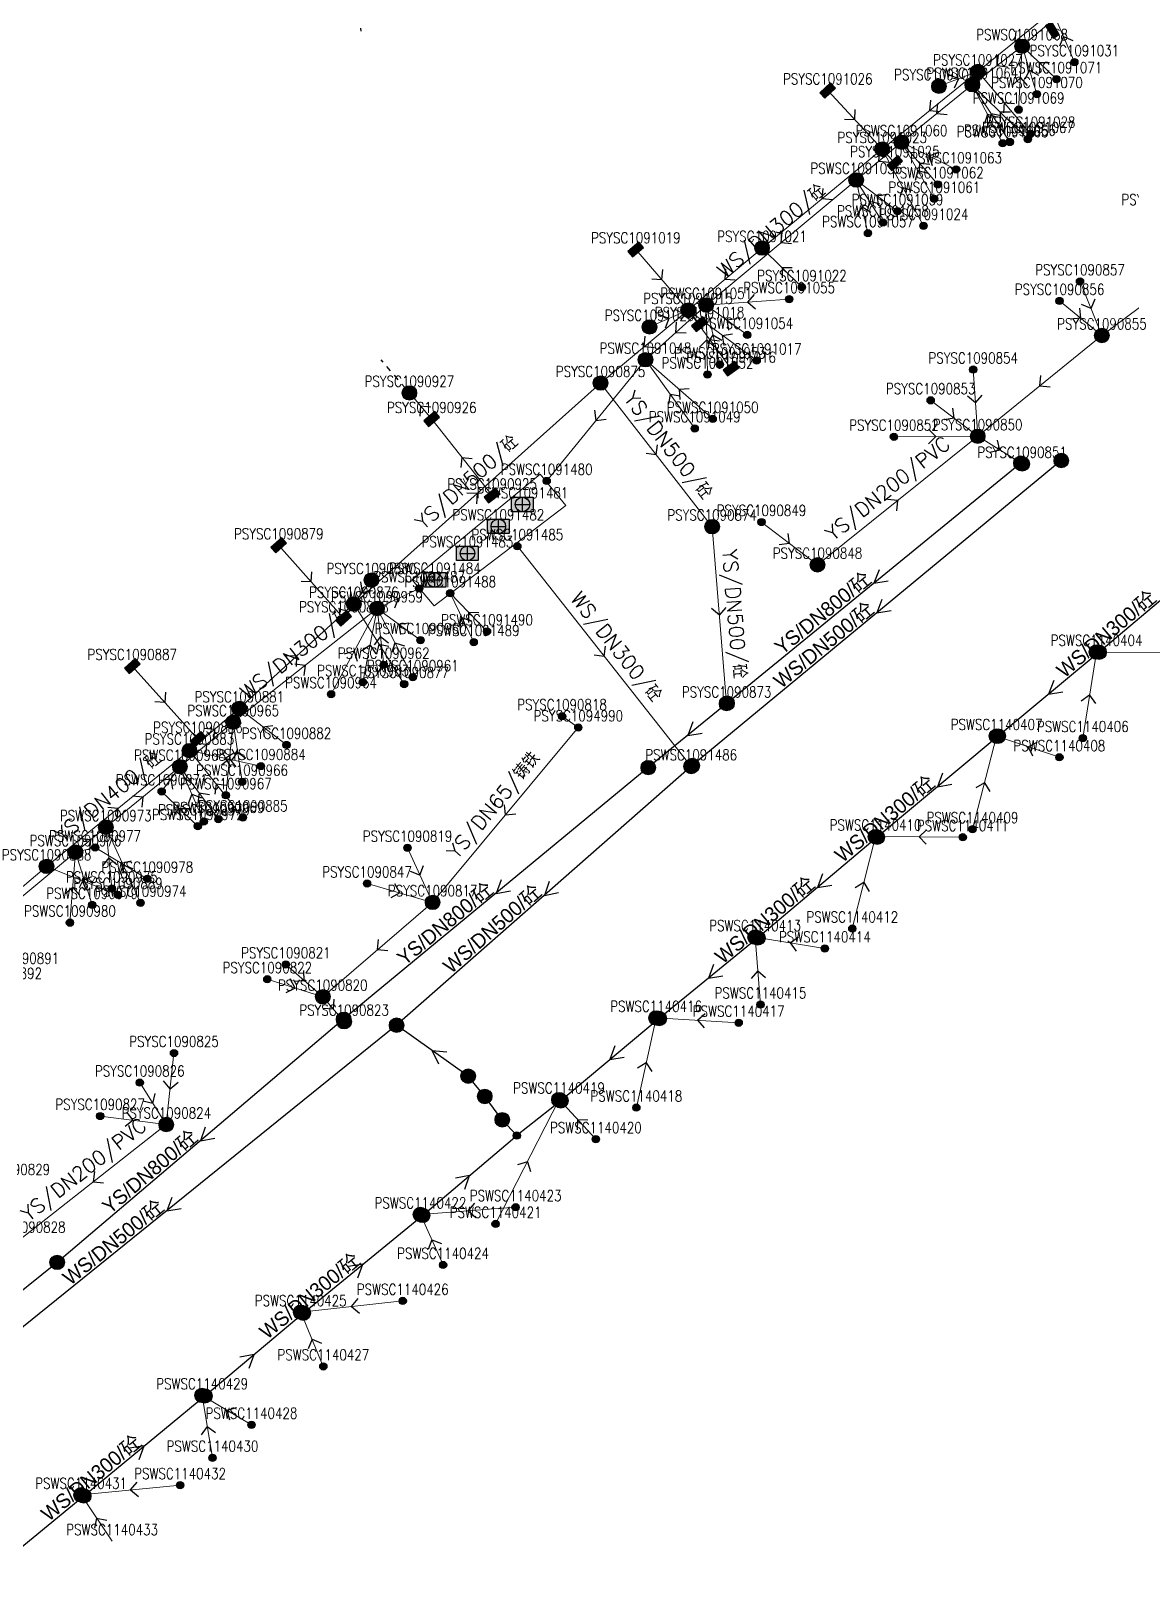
# Model space of a CAD drawing. Extents: x 3276 to 4026, y 1643 to 2176.
# Drawn here: x 3652.3 to 3728.1, y 1750.8 to 1857.3 of the extents above; entities that cross this region are included whole.
import ezdxf
from ezdxf.enums import TextEntityAlignment as Align

# ---------------------------------------------------------------- set-up
doc = ezdxf.new("R2010")
doc.units = 0
for name, pattern in [('PDashed1', [3, 1, -1, 1]), ('PLine1', [200, 100, 100]), ('PLine2', [200, 100, 100])]:
    doc.linetypes.add(name, pattern=pattern)
doc.layers.get('0').update_dxf_attribs({"linetype": 'CONTINUOUS'})
for name, color, linetype, true_color in [('WSANNEXE2', 7, 'CONTINUOUS', 0x7f0000), ('WSLINE', 7, 'CONTINUOUS', 0x7f0000), ('WSPOINT', 7, 'CONTINUOUS', 0x7f0000), ('WSPTEXT', 7, 'CONTINUOUS', 0x7f0000), ('WSUNDER', 7, 'CONTINUOUS', 0x7f0000), ('WSZYTEXT', 7, 'CONTINUOUS', 0x7f0000), ('YSANNEXE2', 7, 'CONTINUOUS', 0x7f0000), ('YSLINE', 7, 'CONTINUOUS', 0x7f0000), ('YSPOINT', 7, 'CONTINUOUS', 0x7f0000), ('YSPTEXT', 7, 'CONTINUOUS', 0x7f0000), ('YSZYTEXT', 7, 'CONTINUOUS', 0x7f0000)]:
    doc.layers.add(name, color=color, linetype=linetype, true_color=true_color)
doc.layers.add('市政管线', color=3, linetype='CONTINUOUS')
doc.styles.add('bztxt', font='Romans.shx', dxfattribs={"bigfont": 'hztxt.shx'})
doc.styles.add('FZXDX', font='', dxfattribs={"width": 0.8})
doc.styles.add('pltxt', font='romans.shx', dxfattribs={"width": 0.8, "height": 0.75, "bigfont": 'hztxt.shx'})
doc.styles.get('FZXDX').set_extended_font_data('FZXiDengXian-Z06S')

# ---------------------------------------------------------------- blocks, each defined once
blk = doc.blocks.new('4411')
blk.add_hatch(color=255).paths.add_polyline_path([(0.25, 0, 1), (-0.25, 0, 1)])
blk.add_circle((0, 0), 0.25)
blk = doc.blocks.new('4301')
blk.add_hatch(color=255).paths.add_polyline_path([(-0.5, 0, 1), (0.5, 0, 1)])
for p, q in [((-0.5, 0), (0.5, 0)), ((0, 0.5), (0, -0.5))]:
    blk.add_line(p, q)
blk.add_circle((0, 0), 0.5)
blk = doc.blocks.new('4323')
blk.add_hatch(color=256).paths.add_polyline_path([(-0.25, 0, 1), (0.25, 0, 1)])
blk.add_circle((0, 0), 0.25)
blk = doc.blocks.new('4414')
blk.add_hatch(color=255).paths.add_polyline_path([(0.25, 0, 1), (-0.25, 0, 1)])
blk.add_circle((0, 0), 0.25)
blk = doc.blocks.new('4302')
blk.add_hatch(color=255).paths.add_polyline_path([(-0.25, 0.5), (-0.25, -0.5), (0.25, -0.5), (0.25, 0.5)])
for p, q in [((-0.25, 0.1665), (0.25, 0.1665)), ((-0.25, -0.1665), (0.25, -0.1665))]:
    blk.add_line(p, q)
blk.add_lwpolyline([(0.25, -0.5), (0.25, 0.5), (-0.25, 0.5), (-0.25, -0.5)], close=True)
blk = doc.blocks.new('4308')
blk.add_hatch(color=255).paths.add_polyline_path([(-0.5, 0, 1), (0.5, 0, 1)])
for p, q in [((-0.5, 0), (0.5, 0)), ((0, 0.5), (0, -0.5))]:
    blk.add_line(p, q)
blk.add_circle((0, 0), 0.5)
blk = doc.blocks.new('4413')
h = blk.add_hatch(color=255)
edge = h.paths.add_edge_path()
edge.add_arc((0, 0), 0.5, 0, 360)
for p, q in [((0.5, 0), (0.8, 0)), ((1.2, 0), (1.6, 0)), ((2, 0), (2.4, 0)), ((2.8, 0), (3, 0))]:
    blk.add_line(p, q)
blk.add_circle((0, 0), 0.5)
blk.add_circle((0, 0), 0.5)
blk = doc.blocks.new('4307')
blk.add_hatch(color=255).paths.add_polyline_path([(-0.5, 0, 1), (0.5, 0, 1)])
for p, q in [((-0.5, 0), (0.5, 0)), ((0, 0.5), (0, -0.5))]:
    blk.add_line(p, q)
blk.add_circle((0, 0), 0.5)
blk = doc.blocks.new('4415')
blk.add_hatch(color=255).paths.add_polyline_path([(0.25, 0, 1), (-0.25, 0, 1)])
blk.add_circle((0, 0), 0.25)
blk = doc.blocks.new('4317')
blk.add_hatch(color=255).paths.add_polyline_path([(0.75, 0.5), (-0.75, 0.5), (-0.75, -0.5), (0.75, -0.5)])
blk.add_lwpolyline([(-0.75, 0.5), (0.75, 0.5), (0.75, -0.5), (-0.75, -0.5)], close=True)
for points in [[(-0.5, 0), (0.5, 0)], [(0, -0.5), (0, 0.5)]]:
    blk.add_lwpolyline(points)
blk.add_circle((0, 0), 0.5)
blk = doc.blocks.new('lx')
for q in [(-0.5, 0.5), (-0.5, -0.5)]:
    blk.add_line((0, 0), q)
blk = doc.blocks.new('4305')
blk.add_hatch(color=255).paths.add_polyline_path([(-0.5, 0, 1), (0.5, 0, 1)])
for p, q in [((-0.5, 0), (0.5, 0)), ((0, 0.5), (0, -0.5))]:
    blk.add_line(p, q)
blk.add_circle((0, 0), 0.5)
blk = doc.blocks.new('4406')
blk.add_hatch(color=256).paths.add_polyline_path([(-0.25, 0, 1), (0.25, 0, 1)])
blk.add_circle((0, 0), 0.25)
blk = doc.blocks.new('PSD')
for p, q in [((0, 0), (-0.866, 0.5)), ((-0.866, -0.5), (0, 0))]:
    blk.add_line(p, q)

msp = doc.modelspace()

# ---------------------------------------------------------------- linework, layer by layer
at = {"layer": 'WSLINE', "linetype": 'PLine1', "lineweight": 20, "ltscale": 0.5}
for p, q in [((3727.26, 1861.95, 1890.84), (3720.64, 1856.29, 1890.83)), ((3720.64, 1856.29, 1890.82), (3717.21, 1853.64, 1890.82)), ((3720.4, 1851.92, 1891.3), (3720.64, 1856.29, 1891.21)), ((3721.66, 1852.99, 1891.33), (3720.64, 1856.29, 1891.24)), ((3723, 1854.02, 1891.37), (3720.64, 1856.29, 1891.26)), ((3717.21, 1853.64, 1890.8), (3712.33, 1849.67, 1890.74)), ((3719.3, 1849.6, 1891.35), (3717.21, 1853.64, 1891.25)), ((3719.79, 1849.69, 1891.3), (3717.21, 1853.64, 1891.22)), ((3721.04, 1849.89, 1891.31), (3717.21, 1853.64, 1891.21)), ((3712.33, 1849.67, 1890.72), (3709.21, 1847.07, 1890.72)), ((3714.59, 1845.77, 1891.44), (3712.33, 1849.67, 1891.32)), ((3714.83, 1846.77, 1891.41), (3712.33, 1849.67, 1891.26)), ((3716.09, 1847.8, 1891.36), (3712.33, 1849.67, 1891.25)), ((3709.21, 1847.07, 1890.72), (3698.87, 1838.45, 1890.57)), ((3710.02, 1843.4, 1891.43), (3709.21, 1847.07, 1891.35)), ((3711.05, 1844.13, 1891.42), (3709.21, 1847.07, 1891.33)), ((3712.06, 1844.92, 1891.38), (3709.21, 1847.07, 1891.3)), ((3704.59, 1838.85, 1891.29), (3698.87, 1838.45, 1891.07)), ((3698.87, 1838.45, 1890.55), (3694.69, 1834.68, 1890.41)), ((3698.96, 1833.66, 1891.18), (3698.87, 1838.45, 1891.05)), ((3699.81, 1834.35, 1891.2), (3698.87, 1838.45, 1891.06)), ((3701.7, 1836.39, 1891.3), (3698.87, 1838.45, 1891.08)), ((3694.69, 1834.68, 1890.21), (3687.88, 1826.32, 1889.69)), ((3698.08, 1829.94, 1891.02), (3694.69, 1834.68, 1890.92)), ((3699.32, 1830.6, 1891.19), (3694.69, 1834.68, 1890.94)), ((3685.86, 1821.82, 1889.79), (3697.84, 1806.64, 1889.8)), ((3676.19, 1817.53, 1889.99), (3679.09, 1818.91, 1889.67)), ((3682.85, 1815.21, 1891.19), (3681.23, 1818.58, 1890.97)), ((3683.77, 1815.95, 1891.22), (3681.23, 1818.58, 1890.96)), ((3666.28, 1809.69, 1890.69), (3676.19, 1817.53, 1890.45)), ((3673.02, 1811.62, 1891.34), (3676.19, 1817.53, 1891.25)), ((3675.22, 1812.45, 1891.29), (3676.19, 1817.53, 1891.16)), ((3679.19, 1815.35, 1891.2), (3676.19, 1817.53, 1891.17)), ((3678.65, 1812.79, 1891.08), (3676.19, 1817.53, 1890.7)), ((3676.65, 1813.65, 1890.88), (3676.19, 1817.53, 1890.7)), ((3724.82, 1808.59, 1890.24), (3725.77, 1814.53, 1890.1)), ((3731.9, 1814.45, 1890.25), (3725.77, 1814.53, 1890.08)), ((3662.61, 1806.62, 1890.72), (3666.28, 1809.69, 1890.7)), ((3665.77, 1804.65, 1891.41), (3666.28, 1809.69, 1891.2)), ((3666.89, 1805.58, 1891.4), (3666.28, 1809.69, 1891.19)), ((3717.22, 1802.31, 1890.37), (3718.88, 1808.73, 1890.24)), ((3723.21, 1807.27, 1890.34), (3718.88, 1808.73, 1890.15)), ((3657.5, 1802.45, 1890.77), (3662.61, 1806.62, 1890.72)), ((3661.35, 1804.92, 1891.6), (3662.61, 1806.62, 1891.44)), ((3665.26, 1803.01, 1891.26), (3662.61, 1806.62, 1891.16)), ((3664.26, 1802.85, 1891.38), (3662.61, 1806.62, 1891.27)), ((3663.84, 1802.53, 1891.56), (3661.35, 1804.92, 1891.6)), ((3655.41, 1800.73, 1890.73), (3657.5, 1802.45, 1890.76)), ((3659.9, 1797.24, 1891.27), (3657.5, 1802.45, 1891.23)), ((3657.92, 1798.22, 1891.27), (3657.5, 1802.45, 1891.22)), ((3708.94, 1795.46, 1890.2), (3710.54, 1801.8, 1890.12)), ((3716.55, 1801.76, 1890.16), (3710.54, 1801.8, 1889.97)), ((3647.16, 1793.89, 1890.76), (3655.41, 1800.73, 1890.74)), ((3655.03, 1795.87, 1891.27), (3655.41, 1800.73, 1891.24)), ((3656.76, 1801.05, 1891.4), (3655.41, 1800.73, 1891.4)), ((3656.56, 1797.09, 1891.21), (3655.41, 1800.73, 1891.2)), ((3660.36, 1798.9, 1891.49), (3656.76, 1801.05, 1891.4)), ((3707.05, 1794.09, 1890.1), (3702.24, 1794.87, 1889.95)), ((3702.61, 1790.22, 1890.12), (3702.24, 1794.87, 1890.01)), ((3694.06, 1783.12, 1890.23), (3695.42, 1789.3, 1890.04)), ((3701.11, 1788.97, 1890.11), (3695.42, 1789.3, 1889.98)), ((3684.36, 1775.1, 1890.1), (3688.73, 1783.67, 1889.66)), ((3691.27, 1780.94, 1890.11), (3688.73, 1783.67, 1889.82)), ((3685.74, 1776.25, 1890.15), (3679.18, 1775.75, 1889.84)), ((3680.74, 1772.27, 1890.17), (3679.18, 1775.75, 1889.98)), ((3677.96, 1769.79, 1890.2), (3670.93, 1769.01, 1890.01)), ((3672.49, 1765.28, 1890.32), (3670.93, 1769.01, 1890.14)), ((3667.54, 1761.25, 1890.09), (3664.14, 1763.28, 1889.88)), ((3664.85, 1758.98, 1890.3), (3664.14, 1763.28, 1889.98)), ((3662.62, 1757.09, 1890.08), (3655.8, 1756.42, 1889.86)), ((3657.94, 1753.22, 1890.18), (3655.8, 1756.42, 1889.97))]:
    msp.add_line(p, q, dxfattribs=at)
at = {"layer": 'WSUNDER', "linetype": 'PLine2', "lineweight": 9, "ltscale": 0.5, "elevation": 1891.85}
msp.add_lwpolyline([(3678.6, 1819.51), (3680.12, 1817.71), (3689.2, 1824.64), (3687.43, 1826.78)], close=True, dxfattribs=at)
at = {"layer": 'YSLINE', "linetype": 'PLine1', "lineweight": 20, "ltscale": 0.5}
for p, q in [((3722.73, 1858.72, 1890.9), (3717.59, 1854.55, 1890.86)), ((3724.24, 1855.19, 1891.39), (3722.73, 1858.72, 1891.19)), ((3717.59, 1854.55, 1890.84), (3711, 1849.2, 1890.83)), ((3714.91, 1853.53, 1887.48), (3717.59, 1854.55, 1891.55)), ((3721.23, 1850.26, 1891.34), (3717.59, 1854.55, 1891.18)), ((3707.25, 1853.24, 1891.48), (3711, 1849.2, 1891.4)), ((3711, 1849.2, 1890.82), (3702.72, 1842.38, 1890.78)), ((3713.85, 1843.91, 1891.42), (3711, 1849.2, 1891.32)), ((3711.87, 1848.23, 1891.44), (3711, 1849.2, 1891.47)), ((3694.02, 1842.28, 1891.36), (3697.62, 1838.1, 1891.35)), ((3702.72, 1842.38, 1890.8), (3697.62, 1838.1, 1890.64)), ((3705.47, 1839.68, 1891.51), (3702.72, 1842.38, 1891.38)), ((3733.59, 1841.91, 1891.36), (3726.14, 1836.35, 1891.37)), ((3724.63, 1840.08, 1891.86), (3726.14, 1836.35, 1891.38)), ((3723.22, 1838.73, 1891.86), (3726.14, 1836.35, 1891.36)), ((3697.62, 1838.1, 1890.59), (3691.59, 1833.07, 1890.54)), ((3694.97, 1836.94, 1887.29), (3697.62, 1838.1, 1891.1)), ((3700.59, 1834.06, 1891.31), (3697.62, 1838.1, 1891.04)), ((3702.35, 1834.62, 1891.34), (3697.62, 1838.1, 1891.19)), ((3698.41, 1837.13, 1891.43), (3697.62, 1838.1, 1891.4)), ((3726.14, 1836.35, 1891.36), (3717.58, 1829.4, 1891.27)), ((3717.27, 1834, 1891.84), (3717.58, 1829.4, 1891.36)), ((3674.59, 1817.84, 1890.69), (3691.59, 1833.07, 1890.56)), ((3679.96, 1830.59, 1891.5), (3678.42, 1832.39, 1891.64)), ((3691.59, 1833.07, 1890.55), (3699.28, 1823.17, 1890.32)), ((3714.34, 1831.88, 1891.79), (3717.58, 1829.4, 1891.3)), ((3684.12, 1825.31, 1891.38), (3679.96, 1830.59, 1891.43)), ((3706.54, 1820.54, 1891.25), (3717.58, 1829.4, 1891.24)), ((3711.81, 1829.37, 1891.75), (3717.58, 1829.4, 1891.26)), ((3717.58, 1829.4, 1891.24), (3720.64, 1827.5, 1891.16)), ((3699.28, 1823.17, 1890.3), (3700.28, 1810.97, 1890.66)), ((3702.68, 1823.49, 1891.72), (3706.54, 1820.54, 1891.23)), ((3669.42, 1821.88, 1891.46), (3673.9, 1816.84, 1891.37)), ((3675.8, 1819.49, 1887.44), (3674.59, 1817.84, 1891.18)), ((3666.7, 1810.64, 1890.72), (3674.59, 1817.84, 1890.65)), ((3673.9, 1816.84, 1891.42), (3674.59, 1817.84, 1891.42)), ((3678.06, 1812.32, 1891.45), (3674.59, 1817.84, 1891.29)), ((3659.32, 1813.56, 1891.48), (3663.85, 1808.53, 1891.42)), ((3663.26, 1807.73, 1890.71), (3666.7, 1810.64, 1890.71)), ((3669.95, 1808.12, 1891.71), (3666.7, 1810.64, 1891.49)), ((3688.94, 1810.1, 1891.87), (3690.06, 1809.33, 1891.29)), ((3690.06, 1809.33, 1891.29), (3680.02, 1797.27, 1891.3)), ((3663.85, 1808.53, 1891.47), (3663.26, 1807.73, 1891.44)), ((3653.42, 1799.75, 1890.85), (3663.26, 1807.73, 1890.7)), ((3668.19, 1806.66, 1891.42), (3663.26, 1807.73, 1891.19)), ((3666.94, 1803.12, 1891.52), (3663.26, 1807.73, 1891.31)), ((3678.29, 1801.03, 1891.52), (3680.02, 1797.27, 1891.4)), ((3648.27, 1795.38, 1890.83), (3653.42, 1799.75, 1890.84)), ((3658.34, 1797.78, 1891.59), (3653.42, 1799.75, 1891.48)), ((3675.5, 1798.57, 1891.5), (3680.02, 1797.27, 1891.29)), ((3680.02, 1797.27, 1891.29), (3672.45, 1790.76, 1891.19)), ((3669.91, 1792.99, 1891.46), (3672.45, 1790.76, 1891.21)), ((3668.63, 1791.97, 1891.47), (3672.45, 1790.76, 1891.28)), ((3672.45, 1790.76, 1891.17), (3673.92, 1789.04, 1891.07)), ((3662.2, 1786.88, 1891.48), (3661.67, 1781.95, 1891.29)), ((3659.84, 1784.84, 1891.53), (3661.67, 1781.95, 1891.36)), ((3657.11, 1782.54, 1891.74), (3661.67, 1781.95, 1891.64)), ((3661.67, 1781.95, 1891.29), (3651.64, 1774.08, 1891.18))]:
    msp.add_line(p, q, dxfattribs=at)
at = {"layer": '市政管线', "linetype": 'PLine1'}
for p, q in [((3723.34, 1827.73), (3697.91, 1806.7)), ((3720.56, 1827.55), (3700.31, 1811)), ((3734.21, 1821.52), (3725.94, 1814.51)), ((3725.94, 1814.51), (3719, 1808.73)), ((3700.31, 1811), (3694.88, 1806.56)), ((3719, 1808.73), (3710.65, 1801.76)), ((3694.88, 1806.56), (3673.89, 1789.21)), ((3697.91, 1806.7), (3677.54, 1788.8)), ((3710.65, 1801.76), (3702.43, 1794.82)), ((3702.43, 1794.82), (3695.63, 1789.26)), ((3677.54, 1788.8), (3645.86, 1763.21)), ((3673.89, 1789.21), (3654.15, 1772.45)), ((3682.47, 1785.29), (3677.54, 1788.8)), ((3695.63, 1789.26), (3688.85, 1783.59)), ((3683.61, 1783.89), (3682.47, 1785.29)), ((3684.82, 1782.28), (3683.61, 1783.89)), ((3688.85, 1783.59), (3685.82, 1781.19)), ((3685.82, 1781.19), (3684.82, 1782.28)), ((3679.33, 1775.69), (3685.82, 1781.19)), ((3671.11, 1768.95), (3679.33, 1775.69)), ((3654.15, 1772.45), (3643.65, 1763.98)), ((3664.32, 1763.24), (3671.11, 1768.95)), ((3655.98, 1756.35), (3664.32, 1763.24)), ((3649.26, 1750.82), (3655.98, 1756.35))]:
    msp.add_line(p, q, dxfattribs=at)

# ---------------------------------------------------------------- block references
at = {"layer": 'WSANNEXE2', "linetype": 'PLine1'}
for p, rotation in [((3718.93, 1854.97, 1890.82), 217.8052993509822), ((3721.15, 1854.64, 1891.33), 107.0765408693714), ((3721.82, 1855.16, 1891.37), 136.0107698087493), ((3720.52, 1854.11, 1891.3), 86.88094668492218), ((3714.77, 1851.65, 1890.8), 219.1312093926985), ((3718.26, 1851.62, 1891.35), 117.3345863864772), ((3718.5, 1851.66, 1891.3), 123.1602175311947), ((3719.13, 1851.76, 1891.31), 135.615469971803), ((3710.77, 1848.37, 1890.72), 219.7983082555857), ((3713.58, 1848.22, 1891.41), 130.7458376382718), ((3714.21, 1848.74, 1891.36), 153.5745754573042), ((3713.46, 1847.72, 1891.44), 120.0600316281671), ((3710.64, 1845.99, 1891.38), 143.0475687982945), ((3709.62, 1845.23, 1891.43), 102.5016298486133), ((3710.13, 1845.6, 1891.42), 122.0844877279408), ((3704.04, 1842.76, 1890.72), 219.8190365242263), ((3701.73, 1838.65, 1891.29), 184.00377060808), ((3700.29, 1837.42, 1891.3), 143.9483712361363), ((3696.78, 1836.56, 1890.55), 222.0882348109638), ((3698.91, 1836.06, 1891.18), 91.0833455455687), ((3699.34, 1836.4, 1891.2), 102.8848546526938), ((3696.38, 1832.31, 1891.02), 125.6338298224078), ((3697, 1832.64, 1891.19), 138.6783387438397), ((3691.28, 1830.5, 1890.21), 230.8409031994647), ((3677.64, 1818.22, 1889.99), 25.40152849923095), ((3682.5, 1817.27, 1891.22), 133.9448462100993), ((3677.69, 1816.44, 1891.2), 143.9458097642302), ((3682.04, 1816.9, 1891.19), 115.6964903933557), ((3676.42, 1815.59, 1890.88), 96.75974412196805), ((3677.42, 1815.16, 1891.08), 117.4028334389282), ((3674.61, 1814.58, 1891.34), 61.81950909626767), ((3675.71, 1814.99, 1891.29), 79.23501938249044), ((3691.85, 1814.23, 1889.79), 308.2887601907993), ((3671.23, 1813.61, 1890.69), 38.34765674818141), ((3725.29, 1811.56, 1890.24), 80.92773687920797), ((3664.44, 1808.15, 1890.72), 39.95106694158993), ((3721.05, 1808, 1890.34), 161.4580727814105), ((3666.02, 1807.17, 1891.41), 84.26971158152833), ((3666.58, 1807.63, 1891.4), 98.47259703224634), ((3661.98, 1805.77, 1891.6), 53.56320108995772), ((3660.05, 1804.53, 1890.77), 39.24766196031223), ((3663.43, 1804.73, 1891.38), 113.7303189906545), ((3663.94, 1804.81, 1891.26), 126.3552112691898), ((3718.05, 1805.52, 1890.37), 75.53499929008633), ((3662.6, 1803.73, 1891.56), 136.1383991067611), ((3656.45, 1801.59, 1890.73), 39.38019120004007), ((3713.54, 1801.78, 1890.16), 179.593835503893), ((3657.71, 1800.33, 1891.27), 95.70958839596419), ((3658.56, 1799.97, 1891.49), 149.1174939134711), ((3658.7, 1799.84, 1891.27), 114.7214203058379), ((3655.22, 1798.3, 1891.27), 85.57154542000953), ((3655.99, 1798.91, 1891.21), 107.6307300548162), ((3709.74, 1798.63, 1890.2), 75.87588096302586), ((3704.65, 1794.48, 1890.1), 170.7899469463011), ((3702.43, 1792.55, 1890.12), 94.53093856779218), ((3698.27, 1789.14, 1890.11), 176.6282762753545), ((3694.74, 1786.21, 1890.23), 77.63487410893676), ((3690, 1782.3, 1890.11), 133.0401145225538), ((3686.55, 1779.39, 1890.1), 62.97301946754144), ((3682.46, 1776, 1890.15), 184.416296737964), ((3679.96, 1774.01, 1890.17), 114.2334177383978), ((3674.44, 1769.4, 1890.2), 186.2975439764146), ((3671.71, 1767.15, 1890.32), 112.7108775956465), ((3665.84, 1762.27, 1890.09), 149.1763090768395), ((3664.49, 1761.13, 1890.3), 99.35938172417792), ((3659.21, 1756.76, 1890.08), 185.6161111003508), ((3656.87, 1754.82, 1890.18), 123.7280763969581)]:
    msp.add_blockref('lx', p, dxfattribs=dict(at, rotation=rotation))
at = {"layer": 'WSPOINT', "linetype": 'PLine1'}
for name, p in [('4301', (3720.64, 1856.29, 1891.8)), ('4301', (3717.21, 1853.64, 1891.81)), ('4414', (3723, 1854.02, 1891.75)), ('4414', (3721.66, 1852.99, 1891.74)), ('4414', (3720.4, 1851.92, 1891.76)), ('4301', (3712.33, 1849.67, 1891.77)), ('4414', (3719.3, 1849.6, 1891.76)), ('4414', (3719.79, 1849.69, 1891.76)), ('4414', (3721.04, 1849.89, 1891.77)), ('4301', (3709.21, 1847.07, 1891.8)), ('4414', (3716.09, 1847.8, 1891.73)), ('4414', (3714.83, 1846.77, 1891.77)), ('4414', (3712.06, 1844.92, 1891.76)), ('4414', (3714.59, 1845.77, 1891.78)), ('4414', (3711.05, 1844.13, 1891.74)), ('4414', (3710.02, 1843.4, 1891.76)), ('4301', (3698.87, 1838.45, 1891.72)), ('4414', (3704.59, 1838.85, 1891.76)), ('4414', (3701.7, 1836.39, 1891.78)), ('4301', (3694.69, 1834.68, 1891.75)), ('4414', (3699.81, 1834.35, 1891.73)), ('4414', (3698.96, 1833.66, 1891.73)), ('4414', (3698.08, 1829.94, 1891.69)), ('4414', (3699.32, 1830.6, 1891.82)), ('4415', (3687.88, 1826.32, 1891.82)), ('4317', (3686.21, 1824.7, 1891.83)), ('4317', (3684.55, 1823.19, 1891.86)), ('4317', (3682.42, 1821.33, 1891.9)), ('4415', (3685.86, 1821.82, 1891.82)), ('4317', (3680.17, 1819.5, 1891.88)), ('4415', (3679.09, 1818.91, 1891.9)), ('4415', (3681.23, 1818.58, 1891.84)), ('4301', (3676.19, 1817.53, 1891.94)), ('4414', (3679.19, 1815.35, 1891.79)), ('4414', (3682.85, 1815.21, 1891.87)), ('4414', (3683.77, 1815.95, 1891.88)), ('4301', (3725.77, 1814.53, 1891.03)), ('4414', (3676.65, 1813.65, 1891.79)), ('4414', (3675.22, 1812.45, 1891.85)), ('4414', (3678.65, 1812.79, 1891.88)), ('4414', (3673.02, 1811.62, 1891.85)), ('4301', (3666.28, 1809.69, 1891.88)), ('4301', (3718.88, 1808.73, 1891.04)), ('4414', (3724.82, 1808.59, 1890.89)), ('4301', (3662.61, 1806.62, 1891.98)), ('4301', (3697.84, 1806.64, 1891.65)), ('4414', (3723.21, 1807.27, 1890.89)), ('4414', (3666.89, 1805.58, 1891.87)), ('4411', (3661.35, 1804.92, 1891.98)), ('4414', (3665.77, 1804.65, 1891.86)), ('4301', (3657.5, 1802.45, 1891.98)), ('4414', (3663.84, 1802.53, 1891.82)), ('4414', (3664.26, 1802.85, 1891.83)), ('4414', (3665.26, 1803.01, 1891.84)), ('4414', (3717.22, 1802.31, 1890.92)), ('4301', (3710.54, 1801.8, 1891.07)), ('4414', (3716.55, 1801.76, 1890.91)), ('4301', (3655.41, 1800.73, 1891.98)), ('4411', (3656.76, 1801.05, 1891.88)), ('4414', (3657.92, 1798.22, 1891.87)), ('4414', (3660.36, 1798.9, 1891.85)), ('4414', (3656.56, 1797.09, 1891.87)), ('4414', (3659.9, 1797.24, 1891.88)), ('4414', (3655.03, 1795.87, 1891.86)), ('4301', (3702.24, 1794.87, 1891)), ('4414', (3708.94, 1795.46, 1890.85)), ('4414', (3707.05, 1794.09, 1890.85)), ('4301', (3695.42, 1789.3, 1891.03)), ('4414', (3702.61, 1790.22, 1890.87)), ('4414', (3701.11, 1788.97, 1890.86)), ('4301', (3688.73, 1783.67, 1890.97)), ('4414', (3694.06, 1783.12, 1890.88)), ('4414', (3691.27, 1780.94, 1890.86)), ('4301', (3679.18, 1775.75, 1890.95)), ('4414', (3685.74, 1776.25, 1890.9)), ('4414', (3684.36, 1775.1, 1890.85)), ('4414', (3680.74, 1772.27, 1890.82)), ('4301', (3670.93, 1769.01, 1890.96)), ('4414', (3677.96, 1769.79, 1890.85)), ('4414', (3672.49, 1765.28, 1890.87)), ('4301', (3664.14, 1763.28, 1890.93)), ('4414', (3667.54, 1761.25, 1890.84)), ('4414', (3664.85, 1758.98, 1890.85)), ('4301', (3655.8, 1756.42, 1890.94)), ('4414', (3662.62, 1757.09, 1890.83))]:
    msp.add_blockref(name, p, dxfattribs=at)
at = {"layer": 'YSANNEXE2', "linetype": 'PLine1'}
for p, rotation in [((3720.16, 1856.64, 1890.9), 219.0365764992324), ((3723.49, 1856.96, 1891.39), 113.0540769893712), ((3716.25, 1854.04, 1887.48), 20.86667853584714), ((3714.29, 1851.87, 1890.84), 219.1397956817188), ((3719.41, 1852.41, 1891.34), 130.2895912926839), ((3709.12, 1851.22, 1891.48), 312.9220676019926), ((3706.86, 1845.79, 1890.82), 219.4672689034027), ((3712.42, 1846.56, 1891.42), 118.3081761319421), ((3695.82, 1840.19, 1891.36), 310.7188902236786), ((3700.17, 1840.24, 1890.8), 219.9945908477997), ((3704.1, 1841.03, 1891.51), 135.4508663366953), ((3725.39, 1838.22, 1891.86), 292.0876283664261), ((3696.29, 1837.52, 1887.29), 23.73891024339906), ((3724.68, 1837.54, 1891.86), 320.9120537363145), ((3699.98, 1836.36, 1891.34), 143.6340776224975), ((3694.6, 1835.59, 1890.59), 219.8731222431917), ((3699.1, 1836.08, 1891.31), 126.3361313615276), ((3721.86, 1832.88, 1891.36), 219.0840405178527), ((3679.19, 1831.49, 1891.5), 130.4247829937421), ((3715.96, 1830.64, 1891.79), 322.5947745619902), ((3717.42, 1831.7, 1891.84), 273.8938576637626), ((3714.69, 1829.39, 1891.75), 0.3275951865397869), ((3719.11, 1828.45, 1891.24), 328.1333771736197), ((3682.04, 1827.95, 1891.38), 128.2897503058508), ((3695.43, 1828.12, 1890.55), 307.876018031894), ((3683.09, 1825.45, 1890.69), 41.86155365843293), ((3712.06, 1824.97, 1891.25), 38.76818422072219), ((3704.61, 1822.01, 1891.72), 322.6134436151231), ((3671.66, 1819.36, 1891.46), 311.6896307603532), ((3675.19, 1818.66, 1887.44), 233.7783929091308), ((3699.78, 1817.07, 1890.3), 274.7088119654967), ((3676.32, 1815.08, 1891.45), 122.1997763945777), ((3670.64, 1814.24, 1890.72), 42.36850712241684), ((3661.59, 1811.05, 1891.48), 312.0020061280243), ((3664.98, 1809.19, 1890.71), 40.26621587053455), ((3668.32, 1809.38, 1891.71), 142.2210260290799), ((3665.73, 1807.2, 1891.42), 167.7803914661244), ((3665.1, 1805.43, 1891.52), 128.6086024625553), ((3658.34, 1803.74, 1890.85), 39.04560649210263), ((3685.04, 1803.3, 1891.29), 230.2198025989601), ((3679.15, 1799.15, 1891.52), 294.825901088709), ((3655.88, 1798.77, 1891.59), 158.123881973815), ((3677.76, 1797.92, 1891.5), 344.0247469559445), ((3676.23, 1794.01, 1891.29), 220.738225602247), ((3670.54, 1791.36, 1891.47), 342.4098266614657), ((3671.18, 1791.87, 1891.46), 318.6446520363457), ((3673.18, 1789.9, 1891.17), 310.6930110322508), ((3661.93, 1784.42, 1891.48), 263.8772336943733), ((3660.75, 1783.4, 1891.53), 302.3583769957141), ((3659.39, 1782.25, 1891.74), 352.6875585710264), ((3656.65, 1778.01, 1891.29), 218.1692584663337)]:
    msp.add_blockref('lx', p, dxfattribs=dict(at, rotation=rotation))
at = {"layer": 'YSPOINT', "linetype": 'PLine1'}
for name, p, rotation in [('4413', (3674.8, 1860.33, 1891.81), 275.2225543266224), ('4302', (3722.73, 1857.4, 1891.79), 211.4226457720727), ('4302', (3707.25, 1853.24, 1891.77), 132.9220676019926), ('4302', (3711.87, 1848.23, 1891.77), 311.7605934031484), ('4302', (3694.02, 1842.28, 1891.74), 130.7188902236785), ('4302', (3698.41, 1837.13, 1891.74), 308.9971177713504), ('4413', (3678.42, 1832.39, 1891.94), 130.4247829937421), ('4302', (3700.59, 1834.06, 1891.8), 306.3361313615276), ('4302', (3679.96, 1830.59, 1891.74), 310.4247829937421), ('4302', (3684.12, 1825.31, 1891.68), 308.2897503058508), ('4302', (3669.42, 1821.88, 1891.8), 131.6896307603532), ('4302', (3673.9, 1816.84, 1891.75), 311.6896307603532), ('4302', (3659.32, 1813.56, 1891.78), 132.0020061280243), ('4302', (3663.85, 1808.53, 1891.78), 312.0020061280243)]:
    msp.add_blockref(name, p, dxfattribs=dict(at, rotation=rotation))
for name, p in [('4301', (3717.59, 1854.55, 1891.76)), ('4323', (3724.24, 1855.19, 1891.76)), ('4308', (3714.91, 1853.53, 1891.82)), ('4323', (3721.23, 1850.26, 1891.77)), ('4301', (3711, 1849.2, 1891.77)), ('4323', (3713.85, 1843.91, 1891.76)), ('4301', (3702.72, 1842.38, 1891.78)), ('4323', (3705.47, 1839.68, 1891.76)), ('4323', (3724.63, 1840.08, 1892.23)), ('4323', (3723.22, 1838.73, 1892.24)), ('4301', (3697.62, 1838.1, 1891.74)), ('4308', (3694.97, 1836.94, 1891.74)), ('4301', (3726.14, 1836.35, 1891.9)), ('4323', (3702.35, 1834.62, 1891.74)), ('4301', (3691.59, 1833.07, 1891.76)), ('4323', (3717.27, 1834, 1892.25)), ('4414', (3714.34, 1831.88, 1892.27)), ('4323', (3711.81, 1829.37, 1892.22)), ('4301', (3717.58, 1829.4, 1891.94)), ('4307', (3720.64, 1827.5, 1891.87)), ('4301', (3699.28, 1823.17, 1891.85)), ('4323', (3702.68, 1823.49, 1892.2)), ('4301', (3706.54, 1820.54, 1891.87)), ('4308', (3675.8, 1819.49, 1891.77)), ('4301', (3674.59, 1817.84, 1891.75)), ('4323', (3678.06, 1812.32, 1891.79)), ('4301', (3666.7, 1810.64, 1891.79)), ('4307', (3700.28, 1810.97, 1891.77)), ('4323', (3688.94, 1810.1, 1892.24)), ('4411', (3690.06, 1809.33, 1891.76)), ('4301', (3663.26, 1807.73, 1891.78)), ('4323', (3669.95, 1808.12, 1891.88)), ('4414', (3668.19, 1806.66, 1891.88)), ('4323', (3666.94, 1803.12, 1891.88)), ('4414', (3678.29, 1801.03, 1891.88)), ('4301', (3653.42, 1799.75, 1891.88)), ('4323', (3675.5, 1798.57, 1891.87)), ('4323', (3658.34, 1797.78, 1891.85)), ('4301', (3680.02, 1797.27, 1891.88)), ('4323', (3669.91, 1792.99, 1891.86)), ('4323', (3668.63, 1791.97, 1891.84)), ('4301', (3672.45, 1790.76, 1891.86)), ('4307', (3673.92, 1789.04, 1891.9)), ('4323', (3662.2, 1786.88, 1891.84)), ('4414', (3659.84, 1784.84, 1891.83)), ('4323', (3657.11, 1782.54, 1891.83)), ('4301', (3661.67, 1781.95, 1891.83))]:
    msp.add_blockref(name, p, dxfattribs=at)
at = {"layer": '市政管线', "linetype": 'PLine1'}
for name, p in [('4307', (3720.56, 1827.55)), ('4305', (3723.34, 1827.73)), ('4305', (3725.94, 1814.51)), ('4307', (3700.31, 1811)), ('4305', (3719, 1808.73)), ('4307', (3694.88, 1806.56)), ('4305', (3697.91, 1806.7)), ('4305', (3710.65, 1801.76)), ('4305', (3702.43, 1794.82)), ('4307', (3673.89, 1789.21)), ('4305', (3695.63, 1789.26)), ('4305', (3677.54, 1788.8)), ('4305', (3682.47, 1785.29)), ('4305', (3683.61, 1783.89)), ('4305', (3688.85, 1783.59)), ('4305', (3684.82, 1782.28)), ('4406', (3685.82, 1781.19)), ('4305', (3679.33, 1775.69)), ('4307', (3654.15, 1772.45)), ('4305', (3671.11, 1768.95)), ('4305', (3664.32, 1763.24)), ('4305', (3655.98, 1756.35))]:
    msp.add_blockref(name, p, dxfattribs=at)
at = {"layer": '市政管线', "color": 3, "linetype": 'PDashed1'}
for p, rotation in [((3710.43, 1819.27), 219.2667490496245), ((3710.63, 1817.22), 219.5839366839043), ((3722.47, 1811.62), 219.7820236504724), ((3697.6, 1808.78), 219.2692604526914), ((3714.82, 1805.24), 219.8858418036702), ((3684.39, 1797.89), 219.5879437897096), ((3687.72, 1797.75), 221.3128930282374), ((3706.54, 1798.29), 220.1425129365743), ((3699.03, 1792.04), 219.2976697469104), ((3680, 1787.04), 144.5822590390945), ((3692.24, 1786.43), 219.8744421511188), ((3664.02, 1780.83), 220.3244244672865), ((3682.57, 1778.44), 40.24110480284367), ((3661.7, 1776), 218.9340695717281), ((3675.22, 1772.32), 39.38950658838634), ((3667.72, 1766.1), 40.03560361240798), ((3660.15, 1759.8), 39.60492179282257)]:
    msp.add_blockref('PSD', p, dxfattribs=dict(at, rotation=rotation))

# ---------------------------------------------------------------- texts
at = {"layer": 'WSPTEXT', "linetype": 'PLine1', "style": 'pltxt', "width": 0.8}
for s, p in [('PSWSC1091068', (3720.64, 1857.09, 1891.8)), ('PSWSC1091064', (3717.21, 1854.44, 1891.81)), ('PSWSC1091071', (3723, 1854.82, 1891.75)), ('PSWSC1091070', (3721.66, 1853.79, 1891.74)), ('PSWSC1091069', (3720.4, 1852.72, 1891.76)), ('PSWSC1091060', (3712.33, 1850.47, 1891.77)), ('PSWSC1091065', (3719.3, 1850.4, 1891.76)), ('PSWSC1091066', (3719.79, 1850.49, 1891.76)), ('PSWSC1091067', (3721.04, 1850.69, 1891.77)), ('PSWSC1091063', (3716.09, 1848.6, 1891.73)), ('PSWSC1091056', (3709.21, 1847.87, 1891.8)), ('PSWSC1091062', (3714.83, 1847.57, 1891.77)), ('PSWSC1091061', (3714.59, 1846.57, 1891.78)), ('PSWSC1091058', (3711.05, 1844.93, 1891.74)), ('PSWSC1091059', (3712.06, 1845.72, 1891.76)), ('PSWSC1091057', (3710.02, 1844.2, 1891.76)), ('PSWSC1091055', (3704.59, 1839.65, 1891.76)), ('PSWSC1091051', (3698.87, 1839.25, 1891.72)), ('PSWSC1091054', (3701.7, 1837.19, 1891.78)), ('PSWSC1091048', (3694.69, 1835.48, 1891.75)), ('PSWSC1091053', (3699.81, 1835.15, 1891.73)), ('PSWSC1091052', (3698.96, 1834.46, 1891.73)), ('PSWSC1091050', (3699.32, 1831.4, 1891.82)), ('PSWSC1091049', (3698.08, 1830.74, 1891.69)), ('PSWSC1091480', (3687.88, 1827.12, 1891.82)), ('PSWSC1091481', (3686.21, 1825.5, 1891.83)), ('PSWSC1091482', (3684.55, 1823.99, 1891.86)), ('PSWSC1091485', (3685.86, 1822.62, 1891.82)), ('PSWSC1091483', (3682.42, 1822.13, 1891.9)), ('PSWSC1091484', (3680.17, 1820.3, 1891.88)), ('PSWSC1091487', (3679.09, 1819.71, 1891.9)), ('PSWSC1091488', (3681.23, 1819.38, 1891.84)), ('PSWSC1090959', (3676.19, 1818.33, 1891.94)), ('PSWSC1090960', (3679.19, 1816.15, 1891.79)), ('PSWSC1091489', (3682.85, 1816.01, 1891.87)), ('PSWSC1091490', (3683.77, 1816.75, 1891.88)), ('PSWSC1140404', (3725.77, 1815.33, 1891.03)), ('PSWSC1090962', (3676.65, 1814.45, 1891.79)), ('PSWSC1090963', (3675.22, 1813.25, 1891.85)), ('PSWSC1090961', (3678.65, 1813.59, 1891.88)), ('PSWSC1090964', (3673.02, 1812.42, 1891.85)), ('PSWSC1090965', (3666.28, 1810.49, 1891.88)), ('PSWSC1140407', (3718.88, 1809.53, 1891.04)), ('PSWSC1140406', (3724.82, 1809.39, 1890.89)), ('PSWSC1090968', (3662.61, 1807.42, 1891.98)), ('PSWSC1091486', (3697.84, 1807.44, 1891.65)), ('PSWSC1140408', (3723.21, 1808.07, 1890.89)), ('PSWSC1090966', (3666.89, 1806.38, 1891.87)), ('PSWSC1090971', (3661.35, 1805.72, 1891.98)), ('PSWSC1090967', (3665.77, 1805.45, 1891.86)), ('PSWSC1090973', (3657.5, 1803.25, 1891.98)), ('PSWSC1090972', (3663.84, 1803.33, 1891.82)), ('PSWSC1090970', (3664.26, 1803.65, 1891.83)), ('PSWSC1090969', (3665.26, 1803.81, 1891.84)), ('PSWSC1140410', (3710.54, 1802.6, 1891.07)), ('PSWSC1140411', (3716.55, 1802.56, 1890.91)), ('PSWSC1140409', (3717.22, 1803.11, 1890.92)), ('PSWSC1090976', (3655.41, 1801.53, 1891.98)), ('PSWSC1090977', (3656.76, 1801.85, 1891.88)), ('PSWSC1090975', (3657.92, 1799.02, 1891.87)), ('PSWSC1090978', (3660.36, 1799.7, 1891.85)), ('PSWSC1090979', (3656.56, 1797.89, 1891.87)), ('PSWSC1090974', (3659.9, 1798.04, 1891.88)), ('PSWSC1090980', (3655.03, 1796.67, 1891.86)), ('PSWSC1140412', (3708.94, 1796.26, 1890.85)), ('PSWSC1140413', (3702.24, 1795.67, 1891)), ('PSWSC1140414', (3707.05, 1794.89, 1890.85)), ('PSWSC1140415', (3702.61, 1791.02, 1890.87)), ('PSWSC1140416', (3695.42, 1790.1, 1891.03)), ('PSWSC1140417', (3701.11, 1789.77, 1890.86)), ('PSWSC1140419', (3688.73, 1784.47, 1890.97)), ('PSWSC1140418', (3694.06, 1783.92, 1890.88)), ('PSWSC1140420', (3691.27, 1781.74, 1890.86)), ('PSWSC1140422', (3679.18, 1776.55, 1890.95)), ('PSWSC1140423', (3685.74, 1777.05, 1890.9)), ('PSWSC1140421', (3684.36, 1775.9, 1890.85)), ('PSWSC1140424', (3680.74, 1773.07, 1890.82)), ('PSWSC1140426', (3677.96, 1770.59, 1890.85)), ('PSWSC1140425', (3670.93, 1769.81, 1890.96)), ('PSWSC1140427', (3672.49, 1766.08, 1890.87)), ('PSWSC1140429', (3664.14, 1764.08, 1890.93)), ('PSWSC1140428', (3667.54, 1762.05, 1890.84)), ('PSWSC1140430', (3664.85, 1759.78, 1890.85)), ('PSWSC1140432', (3662.62, 1757.89, 1890.83)), ('PSWSC1140431', (3655.8, 1757.22, 1890.94)), ('PSWSC1140433', (3657.94, 1754.02, 1890.83))]:
    msp.add_text(s, height=0.75, dxfattribs=at).set_placement(p, align=Align.MIDDLE_CENTER)
at = {"layer": 'WSZYTEXT', "linetype": 'PLine1', "style": 'bztxt'}
for rotation, p in [(39.8058, (3703.4, 1843.53)), (308.2888, (3692.64, 1814.85)), (38.3477, (3670.61, 1814.4))]:
    msp.add_text('WS/DN300/砼', height=1, rotation=rotation, dxfattribs=at).set_placement(p, align=Align.MIDDLE)
at = {"layer": 'YSPTEXT', "linetype": 'PLine1', "style": 'pltxt', "width": 0.8}
for s, p in [('PSYSC1091027', (3717.59, 1855.35, 1891.76)), ('PSYSC1091031', (3724.24, 1855.99, 1891.76)), ('PSYSC1091029', (3714.91, 1854.33, 1891.82)), ('PSYSC1091026', (3707.25, 1854.04, 1891.77)), ('PSYSC1091028', (3721.23, 1851.06, 1891.77)), ('PSYSC1091023', (3711, 1850, 1891.77)), ('PSYSC1091025', (3711.87, 1849.03, 1891.77)), ('PSYSC1091024', (3713.85, 1844.71, 1891.76)), ('PSYSC1090859', (3730.57, 1845.71, 1892.23)), ('PSYSC1091019', (3694.02, 1843.08, 1891.74)), ('PSYSC1091021', (3702.72, 1843.18, 1891.78)), ('PSYSC1091022', (3705.47, 1840.48, 1891.76)), ('PSYSC1090857', (3724.63, 1840.88, 1892.23)), ('PSYSC1090856', (3723.22, 1839.53, 1892.24)), ('PSYSC1091015', (3697.62, 1838.9, 1891.74)), ('PSYSC1091020', (3694.97, 1837.74, 1891.74)), ('PSYSC1091018', (3698.41, 1837.93, 1891.74)), ('PSYSC1090855', (3726.14, 1837.15, 1891.9)), ('PSYSC1091017', (3702.35, 1835.42, 1891.74)), ('PSYSC1091016', (3700.59, 1834.86, 1891.8)), ('PSYSC1090854', (3717.27, 1834.8, 1892.25)), ('PSYSC1090927', (3678.42, 1833.19, 1891.94)), ('PSYSC1090875', (3691.59, 1833.87, 1891.76)), ('PSYSC1090853', (3714.34, 1832.68, 1892.27)), ('PSYSC1090926', (3679.96, 1831.39, 1891.74)), ('PSYSC1090852', (3711.81, 1830.17, 1892.22)), ('PSYSC1090850', (3717.58, 1830.2, 1891.94)), ('PSYSC1090851', (3720.64, 1828.3, 1891.87)), ('PSYSC1090925', (3684.12, 1826.11, 1891.68)), ('PSYSC1090874', (3699.28, 1823.97, 1891.85)), ('PSYSC1090849', (3702.68, 1824.29, 1892.2)), ('PSYSC1090879', (3669.42, 1822.68, 1891.8)), ('PSYSC1090848', (3706.54, 1821.34, 1891.87)), ('PSYSC1090880', (3675.8, 1820.29, 1891.77)), ('PSYSC1090876', (3674.59, 1818.64, 1891.75)), ('PSYSC1090878', (3673.9, 1817.64, 1891.75)), ('PSYSC1090887', (3659.32, 1814.36, 1891.78)), ('PSYSC1090877', (3678.06, 1813.12, 1891.79)), ('PSYSC1090873', (3700.28, 1811.77, 1891.77)), ('PSYSC1090881', (3666.7, 1811.44, 1891.79)), ('PSYSC1090818', (3688.94, 1810.9, 1892.24)), ('PSYSC1094990', (3690.06, 1810.13, 1891.76)), ('PSYSC1090883', (3663.26, 1808.53, 1891.78)), ('PSYSC1090886', (3663.85, 1809.33, 1891.78)), ('PSYSC1090882', (3669.95, 1808.92, 1891.88)), ('PSYSC1090884', (3668.19, 1807.46, 1891.88)), ('PSYSC1090885', (3666.94, 1803.92, 1891.88)), ('PSYSC1090819', (3678.29, 1801.83, 1891.88)), ('PSYSC1090888', (3653.42, 1800.55, 1891.88)), ('PSYSC1090847', (3675.5, 1799.37, 1891.87)), ('PSYSC1090889', (3658.34, 1798.58, 1891.85)), ('PSYSC1090817', (3680.02, 1798.07, 1891.88)), ('PSYSC1090821', (3669.91, 1793.79, 1891.86)), ('PSYSC1090891', (3651.2, 1793.41, 1891.88)), ('PSYSC1090822', (3668.63, 1792.77, 1891.84)), ('PSYSC1090892', (3650.02, 1792.38, 1891.86)), ('PSYSC1090820', (3672.45, 1791.56, 1891.86)), ('PSYSC1090823', (3673.92, 1789.84, 1891.9)), ('PSYSC1090825', (3662.2, 1787.68, 1891.84)), ('PSYSC1090826', (3659.84, 1785.64, 1891.83)), ('PSYSC1090827', (3657.11, 1783.34, 1891.83)), ('PSYSC1090824', (3661.67, 1782.75, 1891.83)), ('PSYSC1090829', (3650.58, 1778.85, 1891.84)), ('PSYSC1090828', (3651.64, 1774.88, 1891.81))]:
    msp.add_text(s, height=0.75, dxfattribs=at).set_placement(p, align=Align.MIDDLE_CENTER)
at = {"layer": 'YSZYTEXT', "linetype": 'PLine1', "style": 'bztxt'}
for s, rotation, p in [('YS/DN500/砼', 307.876, (3696.22, 1828.73)), ('YS/DN500/砼', 41.8616, (3682.42, 1826.2)), ('YS/DN200/PVC', 38.7682, (3711.43, 1825.75)), ('YS/DN500/砼', 274.7088, (3700.78, 1817.15)), ('YS/DN400/砼', 39.0456, (3657.71, 1804.52)), ('YS/DN65/铸铁', 50.2065, (3684.27, 1803.94)), ('YS/DN200/PVC', 38.156, (3656.03, 1778.8))]:
    msp.add_text(s, height=1, rotation=rotation, dxfattribs=at).set_placement(p, align=Align.MIDDLE)
at = {"layer": '市政管线', "linetype": 'PLine1', "style": 'FZXDX'}
for s, rotation, p in [('YS/DN800/砼', 39.2705, (3710.53, 1819.16)), ('WS/DN300/砼', 40.2732, (3730.17, 1817.9)), ('WS/DN500/砼', 39.5857, (3710.72, 1817.1)), ('WS/DN300/砼', 39.8893, (3714.92, 1805.13)), ('YS/DN800/砼', 39.5914, (3684.49, 1797.77)), ('WS/DN500/砼', 41.316, (3687.82, 1797.64)), ('WS/DN300/砼', 40.1472, (3706.64, 1798.17)), ('YS/DN800/砼', 40.3248, (3664.12, 1780.71)), ('WS/DN500/砼', 38.9382, (3661.79, 1775.88)), ('WS/DN300/砼', 39.3908, (3675.31, 1772.21)), ('WS/DN300/砼', 39.6086, (3660.25, 1759.68))]:
    msp.add_text(s, height=1, rotation=rotation, dxfattribs=at).set_placement(p, align=Align.BOTTOM_RIGHT)

doc.saveas('drawing.dxf')
